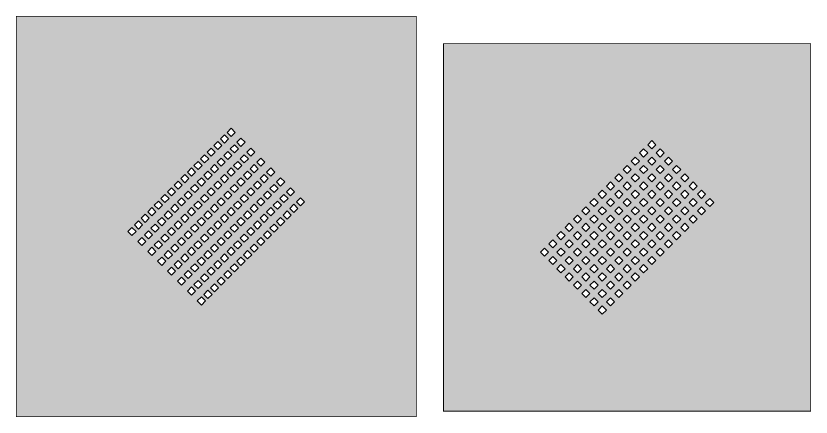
# Model space of a CAD drawing. Extents: x -11195 to 77029, y -42191 to 8336.
# Drawn here: x 53208 to 77029, y -14214 to -2204 of the extents above; entities that cross this region are included whole.
import ezdxf

# ---------------------------------------------------------------- set-up
doc = ezdxf.new("R2010")
doc.units = 13
doc.header["$MEASUREMENT"] = 0
doc.layers.add('L14D0 Au', color=2, linetype='Continuous')
doc.layers.add('L16D0 Col', color=254, linetype='Continuous')

# ---------------------------------------------------------------- blocks, each defined once
blk = doc.blocks.new('128.200.I')
at = {"layer": 'L14D0 Au'}
h = blk.add_hatch(color=256, dxfattribs=at)
h.dxf.hatch_style = 1
h.paths.add_polyline_path([(3463, 5678), (3327, 5542), (3463, 5406), (3599, 5542)], flags=16)
h.paths.add_polyline_path([(3661, 5876), (3525, 5740), (3661, 5604), (3797, 5740)], flags=16)
h.paths.add_polyline_path([(3859, 6074), (3723, 5938), (3859, 5802), (3995, 5938)], flags=16)
h.paths.add_polyline_path([(4057, 6272), (3921, 6136), (4057, 6000), (4193, 6136)], flags=16)
h.paths.add_polyline_path([(4255, 6470), (4119, 6334), (4255, 6198), (4391, 6334)], flags=16)
h.paths.add_polyline_path([(4453, 6668), (4317, 6532), (4453, 6396), (4589, 6532)], flags=16)
h.paths.add_polyline_path([(4651, 6866), (4515, 6730), (4651, 6594), (4787, 6730)], flags=16)
h.paths.add_polyline_path([(4849, 7064), (4713, 6928), (4849, 6792), (4985, 6928)], flags=16)
h.paths.add_polyline_path([(3760, 5381), (3624, 5245), (3760, 5109), (3896, 5245)], flags=16)
h.paths.add_polyline_path([(3958, 5579), (3822, 5443), (3958, 5307), (4094, 5443)], flags=16)
h.paths.add_polyline_path([(4156, 5777), (4020, 5641), (4156, 5505), (4292, 5641)], flags=16)
h.paths.add_polyline_path([(4354, 5975), (4218, 5839), (4354, 5703), (4490, 5839)], flags=16)
h.paths.add_polyline_path([(4552, 6173), (4416, 6037), (4552, 5901), (4688, 6037)], flags=16)
h.paths.add_polyline_path([(4750, 6371), (4614, 6235), (4750, 6099), (4886, 6235)], flags=16)
h.paths.add_polyline_path([(4948, 6569), (4812, 6433), (4948, 6297), (5084, 6433)], flags=16)
h.paths.add_polyline_path([(5146, 6767), (5010, 6631), (5146, 6495), (5282, 6631)], flags=16)
h.paths.add_polyline_path([(4057, 5084), (3921, 4948), (4057, 4812), (4193, 4948)], flags=16)
h.paths.add_polyline_path([(4255, 5282), (4119, 5146), (4255, 5010), (4391, 5146)], flags=16)
h.paths.add_polyline_path([(4453, 5480), (4317, 5344), (4453, 5208), (4589, 5344)], flags=16)
h.paths.add_polyline_path([(4651, 5678), (4515, 5542), (4651, 5406), (4787, 5542)], flags=16)
h.paths.add_polyline_path([(4849, 5876), (4713, 5740), (4849, 5604), (4985, 5740)], flags=16)
h.paths.add_polyline_path([(5047, 6074), (4911, 5938), (5047, 5802), (5183, 5938)], flags=16)
h.paths.add_polyline_path([(5245, 6272), (5109, 6136), (5245, 6000), (5381, 6136)], flags=16)
h.paths.add_polyline_path([(5443, 6470), (5307, 6334), (5443, 6198), (5579, 6334)], flags=16)
h.paths.add_polyline_path([(4354, 4787), (4218, 4651), (4354, 4515), (4490, 4651)], flags=16)
h.paths.add_polyline_path([(4552, 4985), (4416, 4849), (4552, 4713), (4688, 4849)], flags=16)
h.paths.add_polyline_path([(4750, 5183), (4614, 5047), (4750, 4911), (4886, 5047)], flags=16)
h.paths.add_polyline_path([(4948, 5381), (4812, 5245), (4948, 5109), (5084, 5245)], flags=16)
h.paths.add_polyline_path([(5146, 5579), (5010, 5443), (5146, 5307), (5282, 5443)], flags=16)
h.paths.add_polyline_path([(5344, 5777), (5208, 5641), (5344, 5505), (5480, 5641)], flags=16)
h.paths.add_polyline_path([(5542, 5975), (5406, 5839), (5542, 5703), (5678, 5839)], flags=16)
h.paths.add_polyline_path([(5740, 6173), (5604, 6037), (5740, 5901), (5876, 6037)], flags=16)
h.paths.add_polyline_path([(5542, 3327), (5678, 3463), (5542, 3599), (5406, 3463)], flags=16)
h.paths.add_polyline_path([(5740, 3525), (5876, 3661), (5740, 3797), (5604, 3661)], flags=16)
h.paths.add_polyline_path([(5938, 3723), (6074, 3859), (5938, 3995), (5802, 3859)], flags=16)
h.paths.add_polyline_path([(6136, 3921), (6272, 4057), (6136, 4193), (6000, 4057)], flags=16)
h.paths.add_polyline_path([(6334, 4119), (6470, 4255), (6334, 4391), (6198, 4255)], flags=16)
h.paths.add_polyline_path([(6532, 4317), (6668, 4453), (6532, 4589), (6396, 4453)], flags=16)
h.paths.add_polyline_path([(6730, 4515), (6866, 4651), (6730, 4787), (6594, 4651)], flags=16)
h.paths.add_polyline_path([(6928, 4713), (7064, 4849), (6928, 4985), (6792, 4849)], flags=16)
h.paths.add_polyline_path([(5245, 3624), (5381, 3760), (5245, 3896), (5109, 3760)], flags=16)
h.paths.add_polyline_path([(5443, 3822), (5579, 3958), (5443, 4094), (5307, 3958)], flags=16)
h.paths.add_polyline_path([(5641, 4020), (5777, 4156), (5641, 4292), (5505, 4156)], flags=16)
h.paths.add_polyline_path([(5839, 4218), (5975, 4354), (5839, 4490), (5703, 4354)], flags=16)
h.paths.add_polyline_path([(6037, 4416), (6173, 4552), (6037, 4688), (5901, 4552)], flags=16)
h.paths.add_polyline_path([(6235, 4614), (6371, 4750), (6235, 4886), (6099, 4750)], flags=16)
h.paths.add_polyline_path([(6433, 4812), (6569, 4948), (6433, 5084), (6297, 4948)], flags=16)
h.paths.add_polyline_path([(6631, 5010), (6767, 5146), (6631, 5282), (6495, 5146)], flags=16)
h.paths.add_polyline_path([(4948, 3921), (5084, 4057), (4948, 4193), (4812, 4057)], flags=16)
h.paths.add_polyline_path([(5146, 4119), (5282, 4255), (5146, 4391), (5010, 4255)], flags=16)
h.paths.add_polyline_path([(5344, 4317), (5480, 4453), (5344, 4589), (5208, 4453)], flags=16)
h.paths.add_polyline_path([(5542, 4515), (5678, 4651), (5542, 4787), (5406, 4651)], flags=16)
h.paths.add_polyline_path([(5740, 4713), (5876, 4849), (5740, 4985), (5604, 4849)], flags=16)
h.paths.add_polyline_path([(5938, 4911), (6074, 5047), (5938, 5183), (5802, 5047)], flags=16)
h.paths.add_polyline_path([(6136, 5109), (6272, 5245), (6136, 5381), (6000, 5245)], flags=16)
h.paths.add_polyline_path([(6334, 5307), (6470, 5443), (6334, 5579), (6198, 5443)], flags=16)
h.paths.add_polyline_path([(4651, 4218), (4787, 4354), (4651, 4490), (4515, 4354)], flags=16)
h.paths.add_polyline_path([(4849, 4416), (4985, 4552), (4849, 4688), (4713, 4552)], flags=16)
h.paths.add_polyline_path([(5047, 4614), (5183, 4750), (5047, 4886), (4911, 4750)], flags=16)
h.paths.add_polyline_path([(5245, 4812), (5381, 4948), (5245, 5084), (5109, 4948)], flags=16)
h.paths.add_polyline_path([(5443, 5010), (5579, 5146), (5443, 5282), (5307, 5146)], flags=16)
h.paths.add_polyline_path([(5641, 5208), (5777, 5344), (5641, 5480), (5505, 5344)], flags=16)
h.paths.add_polyline_path([(5839, 5406), (5975, 5542), (5839, 5678), (5703, 5542)], flags=16)
h.paths.add_polyline_path([(6037, 5604), (6173, 5740), (6037, 5876), (5901, 5740)], flags=16)
h.paths.add_polyline_path([(6433, 8648), (6297, 8512), (6433, 8376), (6569, 8512)], flags=16)
h.paths.add_polyline_path([(6235, 8450), (6099, 8314), (6235, 8178), (6371, 8314)], flags=16)
h.paths.add_polyline_path([(6037, 8252), (5901, 8116), (6037, 7980), (6173, 8116)], flags=16)
h.paths.add_polyline_path([(5839, 8054), (5703, 7918), (5839, 7782), (5975, 7918)], flags=16)
h.paths.add_polyline_path([(5641, 7856), (5505, 7720), (5641, 7584), (5777, 7720)], flags=16)
h.paths.add_polyline_path([(5443, 7658), (5307, 7522), (5443, 7386), (5579, 7522)], flags=16)
h.paths.add_polyline_path([(5245, 7460), (5109, 7324), (5245, 7188), (5381, 7324)], flags=16)
h.paths.add_polyline_path([(5047, 7262), (4911, 7126), (5047, 6990), (5183, 7126)], flags=16)
h.paths.add_polyline_path([(6730, 8351), (6594, 8215), (6730, 8079), (6866, 8215)], flags=16)
h.paths.add_polyline_path([(6532, 8153), (6396, 8017), (6532, 7881), (6668, 8017)], flags=16)
h.paths.add_polyline_path([(6334, 7955), (6198, 7819), (6334, 7683), (6470, 7819)], flags=16)
h.paths.add_polyline_path([(6136, 7757), (6000, 7621), (6136, 7485), (6272, 7621)], flags=16)
h.paths.add_polyline_path([(5938, 7559), (5802, 7423), (5938, 7287), (6074, 7423)], flags=16)
h.paths.add_polyline_path([(5740, 7361), (5604, 7225), (5740, 7089), (5876, 7225)], flags=16)
h.paths.add_polyline_path([(5542, 7163), (5406, 7027), (5542, 6891), (5678, 7027)], flags=16)
h.paths.add_polyline_path([(5344, 6965), (5208, 6829), (5344, 6693), (5480, 6829)], flags=16)
h.paths.add_polyline_path([(7027, 8054), (6891, 7918), (7027, 7782), (7163, 7918)], flags=16)
h.paths.add_polyline_path([(6829, 7856), (6693, 7720), (6829, 7584), (6965, 7720)], flags=16)
h.paths.add_polyline_path([(6631, 7658), (6495, 7522), (6631, 7386), (6767, 7522)], flags=16)
h.paths.add_polyline_path([(6433, 7460), (6297, 7324), (6433, 7188), (6569, 7324)], flags=16)
h.paths.add_polyline_path([(6235, 7262), (6099, 7126), (6235, 6990), (6371, 7126)], flags=16)
h.paths.add_polyline_path([(6037, 7064), (5901, 6928), (6037, 6792), (6173, 6928)], flags=16)
h.paths.add_polyline_path([(5839, 6866), (5703, 6730), (5839, 6594), (5975, 6730)], flags=16)
h.paths.add_polyline_path([(5641, 6668), (5505, 6532), (5641, 6396), (5777, 6532)], flags=16)
h.paths.add_polyline_path([(7324, 7757), (7188, 7621), (7324, 7485), (7460, 7621)], flags=16)
h.paths.add_polyline_path([(7126, 7559), (6990, 7423), (7126, 7287), (7262, 7423)], flags=16)
h.paths.add_polyline_path([(6928, 7361), (6792, 7225), (6928, 7089), (7064, 7225)], flags=16)
h.paths.add_polyline_path([(6730, 7163), (6594, 7027), (6730, 6891), (6866, 7027)], flags=16)
h.paths.add_polyline_path([(6532, 6965), (6396, 6829), (6532, 6693), (6668, 6829)], flags=16)
h.paths.add_polyline_path([(6334, 6767), (6198, 6631), (6334, 6495), (6470, 6631)], flags=16)
h.paths.add_polyline_path([(6136, 6569), (6000, 6433), (6136, 6297), (6272, 6433)], flags=16)
h.paths.add_polyline_path([(5938, 6371), (5802, 6235), (5938, 6099), (6074, 6235)], flags=16)
h.paths.add_polyline_path([(8512, 6297), (8648, 6433), (8512, 6569), (8376, 6433)], flags=16)
h.paths.add_polyline_path([(8314, 6099), (8450, 6235), (8314, 6371), (8178, 6235)], flags=16)
h.paths.add_polyline_path([(8116, 5901), (8252, 6037), (8116, 6173), (7980, 6037)], flags=16)
h.paths.add_polyline_path([(7918, 5703), (8054, 5839), (7918, 5975), (7782, 5839)], flags=16)
h.paths.add_polyline_path([(7720, 5505), (7856, 5641), (7720, 5777), (7584, 5641)], flags=16)
h.paths.add_polyline_path([(7522, 5307), (7658, 5443), (7522, 5579), (7386, 5443)], flags=16)
h.paths.add_polyline_path([(7324, 5109), (7460, 5245), (7324, 5381), (7188, 5245)], flags=16)
h.paths.add_polyline_path([(7126, 4911), (7262, 5047), (7126, 5183), (6990, 5047)], flags=16)
h.paths.add_polyline_path([(8215, 6594), (8351, 6730), (8215, 6866), (8079, 6730)], flags=16)
h.paths.add_polyline_path([(8017, 6396), (8153, 6532), (8017, 6668), (7881, 6532)], flags=16)
h.paths.add_polyline_path([(7819, 6198), (7955, 6334), (7819, 6470), (7683, 6334)], flags=16)
h.paths.add_polyline_path([(7621, 6000), (7757, 6136), (7621, 6272), (7485, 6136)], flags=16)
h.paths.add_polyline_path([(7423, 5802), (7559, 5938), (7423, 6074), (7287, 5938)], flags=16)
h.paths.add_polyline_path([(7225, 5604), (7361, 5740), (7225, 5876), (7089, 5740)], flags=16)
h.paths.add_polyline_path([(7027, 5406), (7163, 5542), (7027, 5678), (6891, 5542)], flags=16)
h.paths.add_polyline_path([(6829, 5208), (6965, 5344), (6829, 5480), (6693, 5344)], flags=16)
h.paths.add_polyline_path([(7918, 6891), (8054, 7027), (7918, 7163), (7782, 7027)], flags=16)
h.paths.add_polyline_path([(7720, 6693), (7856, 6829), (7720, 6965), (7584, 6829)], flags=16)
h.paths.add_polyline_path([(7522, 6495), (7658, 6631), (7522, 6767), (7386, 6631)], flags=16)
h.paths.add_polyline_path([(7324, 6297), (7460, 6433), (7324, 6569), (7188, 6433)], flags=16)
h.paths.add_polyline_path([(7126, 6099), (7262, 6235), (7126, 6371), (6990, 6235)], flags=16)
h.paths.add_polyline_path([(6928, 5901), (7064, 6037), (6928, 6173), (6792, 6037)], flags=16)
h.paths.add_polyline_path([(6730, 5703), (6866, 5839), (6730, 5975), (6594, 5839)], flags=16)
h.paths.add_polyline_path([(6532, 5505), (6668, 5641), (6532, 5777), (6396, 5641)], flags=16)
h.paths.add_polyline_path([(7621, 7188), (7757, 7324), (7621, 7460), (7485, 7324)], flags=16)
h.paths.add_polyline_path([(7423, 6990), (7559, 7126), (7423, 7262), (7287, 7126)], flags=16)
h.paths.add_polyline_path([(7225, 6792), (7361, 6928), (7225, 7064), (7089, 6928)], flags=16)
h.paths.add_polyline_path([(7027, 6594), (7163, 6730), (7027, 6866), (6891, 6730)], flags=16)
h.paths.add_polyline_path([(6829, 6396), (6965, 6532), (6829, 6668), (6693, 6532)], flags=16)
h.paths.add_polyline_path([(6631, 6198), (6767, 6334), (6631, 6470), (6495, 6334)], flags=16)
h.paths.add_polyline_path([(6433, 6000), (6569, 6136), (6433, 6272), (6297, 6136)], flags=16)
h.paths.add_polyline_path([(6235, 5802), (6371, 5938), (6235, 6074), (6099, 5938)], flags=16)
h.paths.add_polyline_path([(10, 10), (10, 11975), (11975, 11975), (11975, 10)])
at = {"layer": 'L16D0 Col', "const_width": 25}
blk.add_lwpolyline([(11985, 0), (0, 0), (0, 11985), (11985, 11985)], close=True, dxfattribs=at)
at = {"layer": 'L16D0 Col'}
for points in [[(6555, 8512), (6433, 8633), (6311, 8512), (6433, 8390)], [(6357, 8314), (6235, 8436), (6113, 8314), (6235, 8192)], [(6159, 8116), (6037, 8238), (5915, 8116), (6037, 7994)], [(6654, 8017), (6532, 8139), (6410, 8017), (6532, 7895)], [(6852, 8215), (6730, 8337), (6608, 8215), (6730, 8093)], [(5961, 7918), (5839, 8040), (5717, 7918), (5839, 7796)], [(6456, 7819), (6334, 7941), (6212, 7819), (6334, 7697)], [(7149, 7918), (7027, 8040), (6905, 7918), (7027, 7796)], [(5565, 7522), (5443, 7644), (5321, 7522), (5443, 7400)], [(5763, 7720), (5641, 7842), (5519, 7720), (5641, 7598)], [(6258, 7621), (6136, 7743), (6014, 7621), (6136, 7499)], [(6753, 7522), (6631, 7644), (6509, 7522), (6631, 7400)], [(6951, 7720), (6829, 7842), (6707, 7720), (6829, 7598)], [(7446, 7621), (7324, 7743), (7202, 7621), (7324, 7499)], [(5367, 7324), (5245, 7446), (5123, 7324), (5245, 7202)], [(6060, 7423), (5938, 7545), (5816, 7423), (5938, 7301)], [(6555, 7324), (6433, 7446), (6311, 7324), (6433, 7202)], [(7248, 7423), (7126, 7545), (7004, 7423), (7126, 7301)], [(7499, 7324), (7621, 7202), (7743, 7324), (7621, 7446)], [(5169, 7126), (5047, 7248), (4925, 7126), (5047, 7004)], [(5664, 7027), (5542, 7149), (5420, 7027), (5542, 6905)], [(5862, 7225), (5740, 7347), (5618, 7225), (5740, 7103)], [(6357, 7126), (6235, 7248), (6113, 7126), (6235, 7004)], [(6852, 7027), (6730, 7149), (6608, 7027), (6730, 6905)], [(7050, 7225), (6928, 7347), (6806, 7225), (6928, 7103)], [(7301, 7126), (7423, 7004), (7545, 7126), (7423, 7248)], [(7796, 7027), (7918, 6905), (8040, 7027), (7918, 7149)], [(4971, 6928), (4849, 7050), (4727, 6928), (4849, 6806)], [(5466, 6829), (5344, 6951), (5222, 6829), (5344, 6707)], [(6159, 6928), (6037, 7050), (5915, 6928), (6037, 6806)], [(6654, 6829), (6532, 6951), (6410, 6829), (6532, 6707)], [(7103, 6928), (7225, 6806), (7347, 6928), (7225, 7050)], [(7598, 6829), (7720, 6707), (7842, 6829), (7720, 6951)], [(4773, 6730), (4651, 6852), (4529, 6730), (4651, 6608)], [(5268, 6631), (5146, 6753), (5024, 6631), (5146, 6509)], [(5961, 6730), (5839, 6852), (5717, 6730), (5839, 6608)], [(6456, 6631), (6334, 6753), (6212, 6631), (6334, 6509)], [(6905, 6730), (7027, 6608), (7149, 6730), (7027, 6852)], [(7400, 6631), (7522, 6509), (7644, 6631), (7522, 6753)], [(8093, 6730), (8215, 6608), (8337, 6730), (8215, 6852)], [(4377, 6334), (4255, 6456), (4133, 6334), (4255, 6212)], [(4575, 6532), (4453, 6654), (4331, 6532), (4453, 6410)], [(5070, 6433), (4948, 6555), (4826, 6433), (4948, 6311)], [(5565, 6334), (5443, 6456), (5321, 6334), (5443, 6212)], [(5763, 6532), (5641, 6654), (5519, 6532), (5641, 6410)], [(6258, 6433), (6136, 6555), (6014, 6433), (6136, 6311)], [(6509, 6334), (6631, 6212), (6753, 6334), (6631, 6456)], [(6707, 6532), (6829, 6410), (6951, 6532), (6829, 6654)], [(7202, 6433), (7324, 6311), (7446, 6433), (7324, 6555)], [(7697, 6334), (7819, 6212), (7941, 6334), (7819, 6456)], [(7895, 6532), (8017, 6410), (8139, 6532), (8017, 6654)], [(8390, 6433), (8512, 6311), (8633, 6433), (8512, 6555)], [(4179, 6136), (4057, 6258), (3935, 6136), (4057, 6014)], [(4872, 6235), (4750, 6357), (4628, 6235), (4750, 6113)], [(5367, 6136), (5245, 6258), (5123, 6136), (5245, 6014)], [(6060, 6235), (5938, 6357), (5816, 6235), (5938, 6113)], [(6311, 6136), (6433, 6014), (6555, 6136), (6433, 6258)], [(7004, 6235), (7126, 6113), (7248, 6235), (7126, 6357)], [(7499, 6136), (7621, 6014), (7743, 6136), (7621, 6258)], [(8192, 6235), (8314, 6113), (8436, 6235), (8314, 6357)], [(3981, 5938), (3859, 6060), (3737, 5938), (3859, 5816)], [(4476, 5839), (4354, 5961), (4232, 5839), (4354, 5717)], [(4674, 6037), (4552, 6159), (4430, 6037), (4552, 5915)], [(5169, 5938), (5047, 6060), (4925, 5938), (5047, 5816)], [(5664, 5839), (5542, 5961), (5420, 5839), (5542, 5717)], [(5862, 6037), (5740, 6159), (5618, 6037), (5740, 5915)], [(6113, 5938), (6235, 5816), (6357, 5938), (6235, 6060)], [(6608, 5839), (6730, 5717), (6852, 5839), (6730, 5961)], [(6806, 6037), (6928, 5915), (7050, 6037), (6928, 6159)], [(7301, 5938), (7423, 5816), (7545, 5938), (7423, 6060)], [(7796, 5839), (7918, 5717), (8040, 5839), (7918, 5961)], [(7994, 6037), (8116, 5915), (8238, 6037), (8116, 6159)], [(3783, 5740), (3661, 5862), (3539, 5740), (3661, 5618)], [(4278, 5641), (4156, 5763), (4034, 5641), (4156, 5519)], [(4971, 5740), (4849, 5862), (4727, 5740), (4849, 5618)], [(5466, 5641), (5344, 5763), (5222, 5641), (5344, 5519)], [(5915, 5740), (6037, 5618), (6159, 5740), (6037, 5862)], [(6410, 5641), (6532, 5519), (6654, 5641), (6532, 5763)], [(7103, 5740), (7225, 5618), (7347, 5740), (7225, 5862)], [(7598, 5641), (7720, 5519), (7842, 5641), (7720, 5763)], [(3585, 5542), (3463, 5664), (3342, 5542), (3463, 5420)], [(4080, 5443), (3958, 5565), (3836, 5443), (3958, 5321)], [(4773, 5542), (4651, 5664), (4529, 5542), (4651, 5420)], [(5268, 5443), (5146, 5565), (5024, 5443), (5146, 5321)], [(5717, 5542), (5839, 5420), (5961, 5542), (5839, 5664)], [(6212, 5443), (6334, 5321), (6456, 5443), (6334, 5565)], [(6905, 5542), (7027, 5420), (7149, 5542), (7027, 5664)], [(7400, 5443), (7522, 5321), (7644, 5443), (7522, 5565)], [(3882, 5245), (3760, 5367), (3638, 5245), (3760, 5123)], [(4377, 5146), (4255, 5268), (4133, 5146), (4255, 5024)], [(4575, 5344), (4453, 5466), (4331, 5344), (4453, 5222)], [(5070, 5245), (4948, 5367), (4826, 5245), (4948, 5123)], [(5321, 5146), (5443, 5024), (5565, 5146), (5443, 5268)], [(5519, 5344), (5641, 5222), (5763, 5344), (5641, 5466)], [(6014, 5245), (6136, 5123), (6258, 5245), (6136, 5367)], [(6509, 5146), (6631, 5024), (6753, 5146), (6631, 5268)], [(6707, 5344), (6829, 5222), (6951, 5344), (6829, 5466)], [(7202, 5245), (7324, 5123), (7446, 5245), (7324, 5367)], [(4179, 4948), (4057, 5070), (3935, 4948), (4057, 4826)], [(4872, 5047), (4750, 5169), (4628, 5047), (4750, 4925)], [(5123, 4948), (5245, 4826), (5367, 4948), (5245, 5070)], [(5816, 5047), (5938, 4925), (6060, 5047), (5938, 5169)], [(6311, 4948), (6433, 4826), (6555, 4948), (6433, 5070)], [(7004, 5047), (7126, 4925), (7248, 5047), (7126, 5169)], [(4476, 4651), (4354, 4773), (4232, 4651), (4354, 4529)], [(4674, 4849), (4552, 4971), (4430, 4849), (4552, 4727)], [(4925, 4750), (5047, 4628), (5169, 4750), (5047, 4872)], [(5420, 4651), (5542, 4529), (5664, 4651), (5542, 4773)], [(5618, 4849), (5740, 4727), (5862, 4849), (5740, 4971)], [(6113, 4750), (6235, 4628), (6357, 4750), (6235, 4872)], [(6608, 4651), (6730, 4529), (6852, 4651), (6730, 4773)], [(6806, 4849), (6928, 4727), (7050, 4849), (6928, 4971)], [(4727, 4552), (4849, 4430), (4971, 4552), (4849, 4674)], [(5222, 4453), (5344, 4331), (5466, 4453), (5344, 4575)], [(5915, 4552), (6037, 4430), (6159, 4552), (6037, 4674)], [(6410, 4453), (6532, 4331), (6654, 4453), (6532, 4575)], [(4529, 4354), (4651, 4232), (4773, 4354), (4651, 4476)], [(5024, 4255), (5146, 4133), (5268, 4255), (5146, 4377)], [(5717, 4354), (5839, 4232), (5961, 4354), (5839, 4476)], [(6212, 4255), (6334, 4133), (6456, 4255), (6334, 4377)], [(4826, 4057), (4948, 3935), (5070, 4057), (4948, 4179)], [(5321, 3958), (5443, 3836), (5565, 3958), (5443, 4080)], [(5519, 4156), (5641, 4034), (5763, 4156), (5641, 4278)], [(6014, 4057), (6136, 3935), (6258, 4057), (6136, 4179)], [(5123, 3760), (5245, 3638), (5367, 3760), (5245, 3882)], [(5816, 3859), (5938, 3737), (6060, 3859), (5938, 3981)], [(5420, 3463), (5542, 3342), (5664, 3463), (5542, 3585)], [(5618, 3661), (5740, 3539), (5862, 3661), (5740, 3783)]]:
    blk.add_lwpolyline(points, close=True, dxfattribs=at)
blk = doc.blocks.new('112.208.I')
at = {"layer": 'L14D0 Au'}
h = blk.add_hatch(color=256, dxfattribs=at)
h.dxf.hatch_style = 1
h.paths.add_polyline_path([(8111, 6242), (7975, 6378), (7839, 6242), (7975, 6107)], flags=16)
h.paths.add_polyline_path([(7863, 5995), (7727, 6131), (7592, 5995), (7727, 5859)], flags=16)
h.paths.add_polyline_path([(7616, 5747), (7480, 5883), (7344, 5747), (7480, 5612)], flags=16)
h.paths.add_polyline_path([(7368, 5500), (7232, 5636), (7097, 5500), (7232, 5364)], flags=16)
h.paths.add_polyline_path([(7121, 5253), (6985, 5388), (6849, 5253), (6985, 5117)], flags=16)
h.paths.add_polyline_path([(6873, 5005), (6737, 5141), (6602, 5005), (6737, 4869)], flags=16)
h.paths.add_polyline_path([(6626, 4758), (6490, 4893), (6354, 4758), (6490, 4622)], flags=16)
h.paths.add_polyline_path([(6378, 4510), (6242, 4646), (6107, 4510), (6242, 4374)], flags=16)
h.paths.add_polyline_path([(6131, 4263), (5995, 4398), (5859, 4263), (5995, 4127)], flags=16)
h.paths.add_polyline_path([(5883, 4015), (5747, 4151), (5612, 4015), (5747, 3879)], flags=16)
h.paths.add_polyline_path([(5636, 3768), (5500, 3903), (5364, 3768), (5500, 3632)], flags=16)
h.paths.add_polyline_path([(5388, 3520), (5253, 3656), (5117, 3520), (5253, 3384)], flags=16)
h.paths.add_polyline_path([(5141, 3273), (5005, 3408), (4869, 3273), (5005, 3137)], flags=16)
h.paths.add_polyline_path([(4893, 3025), (4758, 3161), (4622, 3025), (4758, 2889)], flags=16)
h.paths.add_polyline_path([(7863, 6490), (7727, 6626), (7592, 6490), (7727, 6354)], flags=16)
h.paths.add_polyline_path([(7616, 6242), (7480, 6378), (7344, 6242), (7480, 6107)], flags=16)
h.paths.add_polyline_path([(7368, 5995), (7232, 6131), (7097, 5995), (7232, 5859)], flags=16)
h.paths.add_polyline_path([(7121, 5747), (6985, 5883), (6849, 5747), (6985, 5612)], flags=16)
h.paths.add_polyline_path([(6873, 5500), (6737, 5636), (6602, 5500), (6737, 5364)], flags=16)
h.paths.add_polyline_path([(6626, 5253), (6490, 5388), (6354, 5253), (6490, 5117)], flags=16)
h.paths.add_polyline_path([(6378, 5005), (6242, 5141), (6107, 5005), (6242, 4869)], flags=16)
h.paths.add_polyline_path([(6131, 4758), (5995, 4893), (5859, 4758), (5995, 4622)], flags=16)
h.paths.add_polyline_path([(5883, 4510), (5747, 4646), (5612, 4510), (5747, 4374)], flags=16)
h.paths.add_polyline_path([(5636, 4263), (5500, 4398), (5364, 4263), (5500, 4127)], flags=16)
h.paths.add_polyline_path([(5388, 4015), (5253, 4151), (5117, 4015), (5253, 3879)], flags=16)
h.paths.add_polyline_path([(5141, 3768), (5005, 3903), (4869, 3768), (5005, 3632)], flags=16)
h.paths.add_polyline_path([(4893, 3520), (4758, 3656), (4622, 3520), (4758, 3384)], flags=16)
h.paths.add_polyline_path([(4646, 3273), (4510, 3408), (4374, 3273), (4510, 3137)], flags=16)
h.paths.add_polyline_path([(7616, 6737), (7480, 6873), (7344, 6737), (7480, 6602)], flags=16)
h.paths.add_polyline_path([(7368, 6490), (7232, 6626), (7097, 6490), (7232, 6354)], flags=16)
h.paths.add_polyline_path([(7121, 6242), (6985, 6378), (6849, 6242), (6985, 6107)], flags=16)
h.paths.add_polyline_path([(6873, 5995), (6737, 6131), (6602, 5995), (6737, 5859)], flags=16)
h.paths.add_polyline_path([(6626, 5747), (6490, 5883), (6354, 5747), (6490, 5612)], flags=16)
h.paths.add_polyline_path([(6378, 5500), (6242, 5636), (6107, 5500), (6242, 5364)], flags=16)
h.paths.add_polyline_path([(6131, 5253), (5995, 5388), (5859, 5253), (5995, 5117)], flags=16)
h.paths.add_polyline_path([(5883, 5005), (5747, 5141), (5612, 5005), (5747, 4869)], flags=16)
h.paths.add_polyline_path([(5636, 4758), (5500, 4893), (5364, 4758), (5500, 4622)], flags=16)
h.paths.add_polyline_path([(5388, 4510), (5253, 4646), (5117, 4510), (5253, 4374)], flags=16)
h.paths.add_polyline_path([(5141, 4263), (5005, 4398), (4869, 4263), (5005, 4127)], flags=16)
h.paths.add_polyline_path([(4893, 4015), (4758, 4151), (4622, 4015), (4758, 3879)], flags=16)
h.paths.add_polyline_path([(4646, 3768), (4510, 3903), (4374, 3768), (4510, 3632)], flags=16)
h.paths.add_polyline_path([(4398, 3520), (4263, 3656), (4127, 3520), (4263, 3384)], flags=16)
h.paths.add_polyline_path([(7368, 6985), (7232, 7121), (7097, 6985), (7232, 6849)], flags=16)
h.paths.add_polyline_path([(7121, 6737), (6985, 6873), (6849, 6737), (6985, 6602)], flags=16)
h.paths.add_polyline_path([(6873, 6490), (6737, 6626), (6602, 6490), (6737, 6354)], flags=16)
h.paths.add_polyline_path([(6626, 6242), (6490, 6378), (6354, 6242), (6490, 6107)], flags=16)
h.paths.add_polyline_path([(6378, 5995), (6242, 6131), (6107, 5995), (6242, 5859)], flags=16)
h.paths.add_polyline_path([(6131, 5747), (5995, 5883), (5859, 5747), (5995, 5612)], flags=16)
h.paths.add_polyline_path([(5883, 5500), (5747, 5636), (5612, 5500), (5747, 5364)], flags=16)
h.paths.add_polyline_path([(5636, 5253), (5500, 5388), (5364, 5253), (5500, 5117)], flags=16)
h.paths.add_polyline_path([(5388, 5005), (5253, 5141), (5117, 5005), (5253, 4869)], flags=16)
h.paths.add_polyline_path([(5141, 4758), (5005, 4893), (4869, 4758), (5005, 4622)], flags=16)
h.paths.add_polyline_path([(4893, 4510), (4758, 4646), (4622, 4510), (4758, 4374)], flags=16)
h.paths.add_polyline_path([(4646, 4263), (4510, 4398), (4374, 4263), (4510, 4127)], flags=16)
h.paths.add_polyline_path([(4398, 4015), (4263, 4151), (4127, 4015), (4263, 3879)], flags=16)
h.paths.add_polyline_path([(4151, 3768), (4015, 3903), (3879, 3768), (4015, 3632)], flags=16)
h.paths.add_polyline_path([(7121, 7232), (6985, 7368), (6849, 7232), (6985, 7097)], flags=16)
h.paths.add_polyline_path([(6873, 6985), (6737, 7121), (6602, 6985), (6737, 6849)], flags=16)
h.paths.add_polyline_path([(6626, 6737), (6490, 6873), (6354, 6737), (6490, 6602)], flags=16)
h.paths.add_polyline_path([(6378, 6490), (6242, 6626), (6107, 6490), (6242, 6354)], flags=16)
h.paths.add_polyline_path([(6131, 6242), (5995, 6378), (5859, 6242), (5995, 6107)], flags=16)
h.paths.add_polyline_path([(5883, 5995), (5747, 6131), (5612, 5995), (5747, 5859)], flags=16)
h.paths.add_polyline_path([(5636, 5747), (5500, 5883), (5364, 5747), (5500, 5612)], flags=16)
h.paths.add_polyline_path([(5388, 5500), (5253, 5636), (5117, 5500), (5253, 5364)], flags=16)
h.paths.add_polyline_path([(5141, 5253), (5005, 5388), (4869, 5253), (5005, 5117)], flags=16)
h.paths.add_polyline_path([(4893, 5005), (4758, 5141), (4622, 5005), (4758, 4869)], flags=16)
h.paths.add_polyline_path([(4646, 4758), (4510, 4893), (4374, 4758), (4510, 4622)], flags=16)
h.paths.add_polyline_path([(4398, 4510), (4263, 4646), (4127, 4510), (4263, 4374)], flags=16)
h.paths.add_polyline_path([(4151, 4263), (4015, 4398), (3879, 4263), (4015, 4127)], flags=16)
h.paths.add_polyline_path([(3903, 4015), (3768, 4151), (3632, 4015), (3768, 3879)], flags=16)
h.paths.add_polyline_path([(6873, 7480), (6737, 7616), (6602, 7480), (6737, 7344)], flags=16)
h.paths.add_polyline_path([(6626, 7232), (6490, 7368), (6354, 7232), (6490, 7097)], flags=16)
h.paths.add_polyline_path([(6378, 6985), (6242, 7121), (6107, 6985), (6242, 6849)], flags=16)
h.paths.add_polyline_path([(6131, 6737), (5995, 6873), (5859, 6737), (5995, 6602)], flags=16)
h.paths.add_polyline_path([(5883, 6490), (5747, 6626), (5612, 6490), (5747, 6354)], flags=16)
h.paths.add_polyline_path([(5636, 6242), (5500, 6378), (5364, 6242), (5500, 6107)], flags=16)
h.paths.add_polyline_path([(5388, 5995), (5253, 6131), (5117, 5995), (5253, 5859)], flags=16)
h.paths.add_polyline_path([(5141, 5747), (5005, 5883), (4869, 5747), (5005, 5612)], flags=16)
h.paths.add_polyline_path([(4893, 5500), (4758, 5636), (4622, 5500), (4758, 5364)], flags=16)
h.paths.add_polyline_path([(4646, 5253), (4510, 5388), (4374, 5253), (4510, 5117)], flags=16)
h.paths.add_polyline_path([(4398, 5005), (4263, 5141), (4127, 5005), (4263, 4869)], flags=16)
h.paths.add_polyline_path([(4151, 4758), (4015, 4893), (3879, 4758), (4015, 4622)], flags=16)
h.paths.add_polyline_path([(3903, 4510), (3768, 4646), (3632, 4510), (3768, 4374)], flags=16)
h.paths.add_polyline_path([(3656, 4263), (3520, 4398), (3384, 4263), (3520, 4127)], flags=16)
h.paths.add_polyline_path([(6626, 7727), (6490, 7863), (6354, 7727), (6490, 7592)], flags=16)
h.paths.add_polyline_path([(6378, 7480), (6242, 7616), (6107, 7480), (6242, 7344)], flags=16)
h.paths.add_polyline_path([(6131, 7232), (5995, 7368), (5859, 7232), (5995, 7097)], flags=16)
h.paths.add_polyline_path([(5883, 6985), (5747, 7121), (5612, 6985), (5747, 6849)], flags=16)
h.paths.add_polyline_path([(5636, 6737), (5500, 6873), (5364, 6737), (5500, 6602)], flags=16)
h.paths.add_polyline_path([(5388, 6490), (5253, 6626), (5117, 6490), (5253, 6354)], flags=16)
h.paths.add_polyline_path([(5141, 6242), (5005, 6378), (4869, 6242), (5005, 6107)], flags=16)
h.paths.add_polyline_path([(4893, 5995), (4758, 6131), (4622, 5995), (4758, 5859)], flags=16)
h.paths.add_polyline_path([(4646, 5747), (4510, 5883), (4374, 5747), (4510, 5612)], flags=16)
h.paths.add_polyline_path([(4398, 5500), (4263, 5636), (4127, 5500), (4263, 5364)], flags=16)
h.paths.add_polyline_path([(4151, 5253), (4015, 5388), (3879, 5253), (4015, 5117)], flags=16)
h.paths.add_polyline_path([(3903, 5005), (3768, 5141), (3632, 5005), (3768, 4869)], flags=16)
h.paths.add_polyline_path([(3656, 4758), (3520, 4893), (3384, 4758), (3520, 4622)], flags=16)
h.paths.add_polyline_path([(3408, 4510), (3273, 4646), (3137, 4510), (3273, 4374)], flags=16)
h.paths.add_polyline_path([(6378, 7975), (6242, 8111), (6107, 7975), (6242, 7839)], flags=16)
h.paths.add_polyline_path([(6131, 7727), (5995, 7863), (5859, 7727), (5995, 7592)], flags=16)
h.paths.add_polyline_path([(5883, 7480), (5747, 7616), (5612, 7480), (5747, 7344)], flags=16)
h.paths.add_polyline_path([(5636, 7232), (5500, 7368), (5364, 7232), (5500, 7097)], flags=16)
h.paths.add_polyline_path([(5388, 6985), (5253, 7121), (5117, 6985), (5253, 6849)], flags=16)
h.paths.add_polyline_path([(5141, 6737), (5005, 6873), (4869, 6737), (5005, 6602)], flags=16)
h.paths.add_polyline_path([(4893, 6490), (4758, 6626), (4622, 6490), (4758, 6354)], flags=16)
h.paths.add_polyline_path([(4646, 6242), (4510, 6378), (4374, 6242), (4510, 6107)], flags=16)
h.paths.add_polyline_path([(4398, 5995), (4263, 6131), (4127, 5995), (4263, 5859)], flags=16)
h.paths.add_polyline_path([(4151, 5747), (4015, 5883), (3879, 5747), (4015, 5612)], flags=16)
h.paths.add_polyline_path([(3903, 5500), (3768, 5636), (3632, 5500), (3768, 5364)], flags=16)
h.paths.add_polyline_path([(3656, 5253), (3520, 5388), (3384, 5253), (3520, 5117)], flags=16)
h.paths.add_polyline_path([(3408, 5005), (3273, 5141), (3137, 5005), (3273, 4869)], flags=16)
h.paths.add_polyline_path([(3161, 4758), (3025, 4893), (2889, 4758), (3025, 4622)], flags=16)
h.paths.add_polyline_path([(10990, 10990), (10990, 10), (10, 10), (10, 10990)])
at = {"layer": 'L16D0 Col', "const_width": 25}
blk.add_lwpolyline([(0, 11000), (11000, 11000), (11000, 0), (0, 0)], close=True, dxfattribs=at)
at = {"layer": 'L16D0 Col'}
for points in [[(6242, 7853), (6364, 7975), (6242, 8096), (6121, 7975)], [(5995, 7606), (6117, 7727), (5995, 7849), (5873, 7727)], [(6490, 7606), (6612, 7727), (6490, 7849), (6368, 7727)], [(5747, 7358), (5869, 7480), (5747, 7602), (5626, 7480)], [(6242, 7358), (6364, 7480), (6242, 7602), (6121, 7480)], [(6737, 7358), (6859, 7480), (6737, 7602), (6616, 7480)], [(5500, 7111), (5622, 7232), (5500, 7354), (5378, 7232)], [(5995, 7111), (6117, 7232), (5995, 7354), (5873, 7232)], [(6490, 7111), (6612, 7232), (6490, 7354), (6368, 7232)], [(6985, 7111), (7107, 7232), (6985, 7354), (6863, 7232)], [(5253, 6863), (5374, 6985), (5253, 7107), (5131, 6985)], [(5747, 6863), (5869, 6985), (5747, 7107), (5626, 6985)], [(6242, 6863), (6364, 6985), (6242, 7107), (6121, 6985)], [(6737, 6863), (6859, 6985), (6737, 7107), (6616, 6985)], [(7232, 6863), (7354, 6985), (7232, 7107), (7111, 6985)], [(5005, 6616), (5127, 6737), (5005, 6859), (4883, 6737)], [(5500, 6616), (5622, 6737), (5500, 6859), (5378, 6737)], [(5995, 6616), (6117, 6737), (5995, 6859), (5873, 6737)], [(6490, 6616), (6612, 6737), (6490, 6859), (6368, 6737)], [(6985, 6616), (7107, 6737), (6985, 6859), (6863, 6737)], [(7480, 6616), (7602, 6737), (7480, 6859), (7358, 6737)], [(4758, 6368), (4879, 6490), (4758, 6612), (4636, 6490)], [(5253, 6368), (5374, 6490), (5253, 6612), (5131, 6490)], [(5747, 6368), (5869, 6490), (5747, 6612), (5626, 6490)], [(6242, 6368), (6364, 6490), (6242, 6612), (6121, 6490)], [(6737, 6368), (6859, 6490), (6737, 6612), (6616, 6490)], [(7232, 6368), (7354, 6490), (7232, 6612), (7111, 6490)], [(7727, 6368), (7849, 6490), (7727, 6612), (7606, 6490)], [(4510, 6121), (4632, 6242), (4510, 6364), (4388, 6242)], [(5005, 6121), (5127, 6242), (5005, 6364), (4883, 6242)], [(5500, 6121), (5622, 6242), (5500, 6364), (5378, 6242)], [(5995, 6121), (6117, 6242), (5995, 6364), (5873, 6242)], [(6490, 6121), (6612, 6242), (6490, 6364), (6368, 6242)], [(6985, 6121), (7107, 6242), (6985, 6364), (6863, 6242)], [(7480, 6121), (7602, 6242), (7480, 6364), (7358, 6242)], [(7975, 6121), (8096, 6242), (7975, 6364), (7853, 6242)], [(4263, 5873), (4384, 5995), (4263, 6117), (4141, 5995)], [(4758, 5873), (4879, 5995), (4758, 6117), (4636, 5995)], [(5253, 5873), (5374, 5995), (5253, 6117), (5131, 5995)], [(5747, 5873), (5869, 5995), (5747, 6117), (5626, 5995)], [(6242, 5873), (6364, 5995), (6242, 6117), (6121, 5995)], [(6737, 5873), (6859, 5995), (6737, 6117), (6616, 5995)], [(7232, 5873), (7354, 5995), (7232, 6117), (7111, 5995)], [(7727, 5873), (7849, 5995), (7727, 6117), (7606, 5995)], [(4015, 5626), (4137, 5747), (4015, 5869), (3893, 5747)], [(4510, 5626), (4632, 5747), (4510, 5869), (4388, 5747)], [(5005, 5626), (5127, 5747), (5005, 5869), (4883, 5747)], [(5500, 5626), (5622, 5747), (5500, 5869), (5378, 5747)], [(5995, 5626), (6117, 5747), (5995, 5869), (5873, 5747)], [(6490, 5626), (6612, 5747), (6490, 5869), (6368, 5747)], [(6985, 5626), (7107, 5747), (6985, 5869), (6863, 5747)], [(7480, 5626), (7602, 5747), (7480, 5869), (7358, 5747)], [(3768, 5378), (3889, 5500), (3768, 5622), (3646, 5500)], [(4263, 5378), (4384, 5500), (4263, 5622), (4141, 5500)], [(4758, 5378), (4879, 5500), (4758, 5622), (4636, 5500)], [(5253, 5378), (5374, 5500), (5253, 5622), (5131, 5500)], [(5747, 5378), (5869, 5500), (5747, 5622), (5626, 5500)], [(6242, 5378), (6364, 5500), (6242, 5622), (6121, 5500)], [(6737, 5378), (6859, 5500), (6737, 5622), (6616, 5500)], [(7232, 5378), (7354, 5500), (7232, 5622), (7111, 5500)], [(3520, 5131), (3642, 5253), (3520, 5374), (3398, 5253)], [(4015, 5131), (4137, 5253), (4015, 5374), (3893, 5253)], [(4510, 5131), (4632, 5253), (4510, 5374), (4388, 5253)], [(5005, 5131), (5127, 5253), (5005, 5374), (4883, 5253)], [(5500, 5131), (5622, 5253), (5500, 5374), (5378, 5253)], [(5995, 5131), (6117, 5253), (5995, 5374), (5873, 5253)], [(6490, 5131), (6612, 5253), (6490, 5374), (6368, 5253)], [(6985, 5131), (7107, 5253), (6985, 5374), (6863, 5253)], [(3273, 4883), (3394, 5005), (3273, 5127), (3151, 5005)], [(3768, 4883), (3889, 5005), (3768, 5127), (3646, 5005)], [(4263, 4883), (4384, 5005), (4263, 5127), (4141, 5005)], [(4758, 4883), (4879, 5005), (4758, 5127), (4636, 5005)], [(5253, 4883), (5374, 5005), (5253, 5127), (5131, 5005)], [(5747, 4883), (5869, 5005), (5747, 5127), (5626, 5005)], [(6242, 4883), (6364, 5005), (6242, 5127), (6121, 5005)], [(6737, 4883), (6859, 5005), (6737, 5127), (6616, 5005)], [(3025, 4636), (3147, 4758), (3025, 4879), (2904, 4758)], [(3520, 4636), (3642, 4758), (3520, 4879), (3398, 4758)], [(4015, 4636), (4137, 4758), (4015, 4879), (3893, 4758)], [(4510, 4636), (4632, 4758), (4510, 4879), (4388, 4758)], [(5005, 4636), (5127, 4758), (5005, 4879), (4883, 4758)], [(5500, 4636), (5622, 4758), (5500, 4879), (5378, 4758)], [(5995, 4636), (6117, 4758), (5995, 4879), (5873, 4758)], [(6490, 4636), (6612, 4758), (6490, 4879), (6368, 4758)], [(3273, 4388), (3394, 4510), (3273, 4632), (3151, 4510)], [(3768, 4388), (3889, 4510), (3768, 4632), (3646, 4510)], [(4263, 4388), (4384, 4510), (4263, 4632), (4141, 4510)], [(4758, 4388), (4879, 4510), (4758, 4632), (4636, 4510)], [(5253, 4388), (5374, 4510), (5253, 4632), (5131, 4510)], [(5747, 4388), (5869, 4510), (5747, 4632), (5626, 4510)], [(6242, 4388), (6364, 4510), (6242, 4632), (6121, 4510)], [(3520, 4141), (3642, 4263), (3520, 4384), (3398, 4263)], [(4015, 4141), (4137, 4263), (4015, 4384), (3893, 4263)], [(4510, 4141), (4632, 4263), (4510, 4384), (4388, 4263)], [(5005, 4141), (5127, 4263), (5005, 4384), (4883, 4263)], [(5500, 4141), (5622, 4263), (5500, 4384), (5378, 4263)], [(5995, 4141), (6117, 4263), (5995, 4384), (5873, 4263)], [(3768, 3893), (3889, 4015), (3768, 4137), (3646, 4015)], [(4263, 3893), (4384, 4015), (4263, 4137), (4141, 4015)], [(4758, 3893), (4879, 4015), (4758, 4137), (4636, 4015)], [(5253, 3893), (5374, 4015), (5253, 4137), (5131, 4015)], [(5747, 3893), (5869, 4015), (5747, 4137), (5626, 4015)], [(4015, 3646), (4137, 3768), (4015, 3889), (3893, 3768)], [(4510, 3646), (4632, 3768), (4510, 3889), (4388, 3768)], [(5005, 3646), (5127, 3768), (5005, 3889), (4883, 3768)], [(5500, 3646), (5622, 3768), (5500, 3889), (5378, 3768)], [(4263, 3398), (4384, 3520), (4263, 3642), (4141, 3520)], [(4758, 3398), (4879, 3520), (4758, 3642), (4636, 3520)], [(5253, 3398), (5374, 3520), (5253, 3642), (5131, 3520)], [(4510, 3151), (4632, 3273), (4510, 3394), (4388, 3273)], [(5005, 3151), (5127, 3273), (5005, 3394), (4883, 3273)], [(4758, 2904), (4879, 3025), (4758, 3147), (4636, 3025)]]:
    blk.add_lwpolyline(points, close=True, dxfattribs=at)

msp = doc.modelspace()

# ---------------------------------------------------------------- block references
at = {"layer": 'L14D0 Au'}
for name, p in [('128.200.I', (53221, -14201)), ('112.208.I', (66017, -14034))]:
    msp.add_blockref(name, p, dxfattribs=at)

doc.saveas('drawing.dxf')
